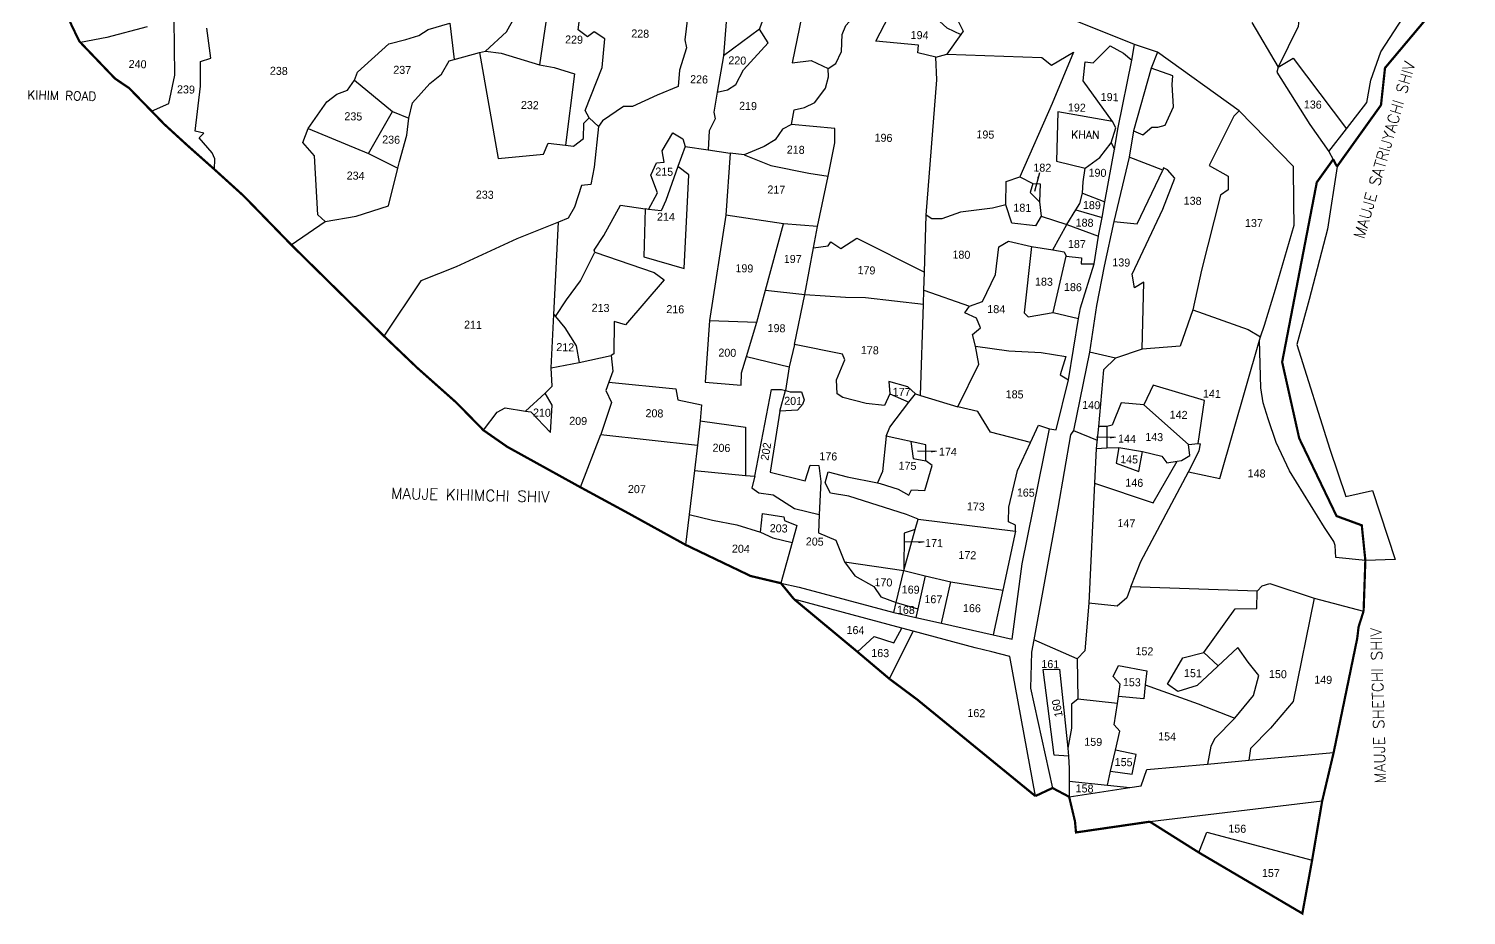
# Model space of a CAD drawing. Header units: metres. Extents: x 275735 to 277151, y 2071709 to 2073657.
# Drawn here: x 275775 to 277099, y 2071709 to 2072525 of the extents above; entities that cross this region are included whole.
import ezdxf
from ezdxf.enums import TextEntityAlignment as Align

# ---------------------------------------------------------------- set-up
doc = ezdxf.new("R2010")
doc.units = ezdxf.units.M
doc.linetypes.add('DASHDOT', pattern=[1, 0.5, -0.25, 0, -0.25])
for name, color, linetype in [('OFF', 1, 'Continuous'), ('POLY_PARCEL', 6, 'Continuous'), ('POLY_ROAD', 30, 'Continuous'), ('POLY_WATER', 4, 'Continuous'), ('SYM_ARROW', 1, 'Continuous'), ('TEXT_MAPIN', 7, 'Continuous'), ('TEXT_MAPOUT', 7, 'Continuous'), ('TEXT_PARCEL', 7, 'Continuous'), ('V_BOUND_LINE', 7, 'Continuous'), ('V_BOUND_STREAM_LINE', 7, 'DASHDOT')]:
    doc.layers.add(name, color=color, linetype=linetype)
doc.styles.get("Standard").update_dxf_attribs({"font": 'simplex.shx'})
doc.styles.add('TEXT_MAP', font='', dxfattribs={"height": 1.8})
doc.styles.get('TEXT_MAP').set_extended_font_data('Kruti Dev 050')
doc.dimstyles.get("Standard").update_dxf_attribs({"dimtxt": 0.18, "dimasz": 0.18, "dimexe": 0.18, "dimexo": 0.0625, "dimgap": 0.09, "dimtad": 0, "dimtih": 1, "dimtoh": 1, "dimdec": 4, "dimzin": 0, "dimdsep": 46, "dimtxsty": 'Standard', "dimcen": 0.09, "dimadec": 0, "dimazin": 0, "dimtfac": 1, "dimtdec": 4, "dimtofl": 0, "dimtmove": 0, "dimatfit": 3, "dimfxl": 1, "dimtolj": 1, "dimtzin": 0, "dimarcsym": 0})

# ---------------------------------------------------------------- blocks, each defined once
blk = doc.blocks.new('TEXTARROW')
blk.add_leader([(0.04, -0.01), (8.68, -0.01)], dimstyle='Standard', override={"dimtxt": 2.5, "dimasz": 2.5, "dimexe": 1.25, "dimexo": 0.625, "dimgap": 0.625, "dimtad": 1, "dimtih": 0, "dimtoh": 0, "dimzin": 8, "dimcen": 2.5, "dimtofl": 1})

msp = doc.modelspace()

# ---------------------------------------------------------------- linework, layer by layer
at = {"layer": 'OFF'}
for points in [[(276972.4, 2072412.3), (276976.4, 2072405)], [(277012.7, 2072100.2), (277033.6, 2072036.5)]]:
    msp.add_lwpolyline(points, dxfattribs=at)
at = {"layer": 'POLY_PARCEL'}
for points in [[(277020.8, 2072691.9), (277014, 2072681.4), (276944.7, 2072533.5), (276944.2, 2072527.5), (276925.6, 2072489.9)], [(276263.5, 2072612.5), (276245.7, 2072492.2)], [(276390.3, 2072594), (276385.7, 2072566.1), (276379.6, 2072515.2), (276380.9, 2072507.6), (276374.5, 2072487.1)], [(276425.8, 2072601.9), (276425.5, 2072585.1), (276418.7, 2072547.3), (276415, 2072500.4)], [(276448.1, 2072524.9), (276466.7, 2072573.7), (276493.7, 2072568.9), (276478.2, 2072493.9), (276495.7, 2072496.1), (276511.5, 2072488.7)], [(276634.5, 2072561.6), (276629.8, 2072534.6), (276635.8, 2072523.1), (276633.5, 2072519.9)], [(276196.1, 2072504.6), (276215.3, 2072522.3), (276222.8, 2072535.7), (276222.5, 2072542.6)], [(276511.5, 2072488.7), (276518.6, 2072493.2), (276523.7, 2072504.2), (276524.2, 2072520.1), (276527.7, 2072528.4), (276540.9, 2072542.7), (276546.2, 2072546.6)], [(276610.7, 2072499.2), (276594, 2072503.2), (276594.5, 2072510.1), (276555.4, 2072513.9), (276567.3, 2072537)], [(276567.3, 2072537), (276584.7, 2072539.3), (276604.4, 2072537), (276610.9, 2072535.1), (276620.6, 2072526.2), (276633.5, 2072519.9)], [(275884.4, 2072527), (275847.5, 2072517.2), (275823.2, 2072512.5)], [(275888.5, 2072449.5), (275904.4, 2072456.4), (275910.1, 2072482.6), (275909.3, 2072534.2)], [(275946.5, 2072395.7), (275946.8, 2072405.4), (275944.3, 2072410.9), (275932.4, 2072424.8), (275936.8, 2072429), (275928.8, 2072431.1), (275933.5, 2072472.4), (275933.6, 2072495), (275943.2, 2072498.1), (275939.4, 2072525.7)], [(276075.5, 2072478), (276078.1, 2072485.3), (276107.1, 2072511.4), (276122.6, 2072515.3), (276134.5, 2072519), (276143.2, 2072524.6), (276163, 2072530.3), (276167, 2072496.9)], [(276291.4, 2072443.2), (276287.6, 2072449.9), (276303.5, 2072489.7), (276305.8, 2072515.9), (276295.9, 2072522.4), (276289.9, 2072517.8), (276281.4, 2072524.3), (276282.2, 2072531.4)], [(276409.4, 2072467), (276418.9, 2072468.9), (276426.4, 2072474.1), (276433.5, 2072487.3), (276456.3, 2072512.3), (276448.1, 2072524.9)], [(276448.1, 2072524.9), (276415, 2072500.4)], [(276633.5, 2072519.9), (276620.7, 2072502)], [(276125.5, 2072442.9), (276128.7, 2072457.2), (276144.7, 2072475), (276155.4, 2072483.5), (276162.5, 2072495.7), (276167, 2072496.9)], [(276167, 2072496.9), (276190.6, 2072503.4)], [(276190.6, 2072503.4), (276196.1, 2072504.6)], [(276190.6, 2072503.4), (276207.7, 2072405.9), (276249.5, 2072409.9), (276253.8, 2072419.9), (276269.6, 2072418)], [(276196.1, 2072504.6), (276210.5, 2072502.8), (276245.7, 2072492.2)], [(276415, 2072500.4), (276409.4, 2072467)], [(276601.7, 2072353.7), (276611.5, 2072478.2), (276610.7, 2072499.2)], [(276610.7, 2072499.2), (276620.7, 2072502)], [(276620.7, 2072502), (276708.2, 2072498.7), (276717, 2072491.7), (276737.3, 2072503.8), (276717.7, 2072456.4), (276688, 2072388.8)], [(276773.3, 2072440), (276746.2, 2072477.4), (276748, 2072494.7), (276755.3, 2072493.9), (276771.2, 2072509.6), (276783.4, 2072502.9), (276790.9, 2072496.2)], [(276925.6, 2072489.9), (276939.6, 2072498.1), (276988.6, 2072433.2)], [(276245.7, 2072492.2), (276259.3, 2072489.7), (276278, 2072483.7), (276269.6, 2072418)], [(276374.5, 2072487.1), (276373.5, 2072472.1), (276354.1, 2072464.2), (276331.2, 2072453.6), (276322.9, 2072453.8), (276303.8, 2072440.5), (276299.9, 2072435.3)], [(276477.8, 2072437.2), (276480.1, 2072450.6), (276489.7, 2072452.8), (276499.2, 2072457.4), (276509.1, 2072470.7), (276511.8, 2072481.1), (276511.5, 2072488.7)], [(276792.6, 2072431.2), (276801.2, 2072427.7), (276809.3, 2072434.7), (276815.1, 2072434.8), (276821.7, 2072436.5), (276829.4, 2072453.3), (276828, 2072474.1), (276828.7, 2072482), (276808.8, 2072489)], [(276032.7, 2072433.4), (276050, 2072458), (276059.2, 2072465.1), (276068.9, 2072468.8), (276075.5, 2072478)], [(276075.5, 2072478), (276110.4, 2072449)], [(276409.4, 2072467), (276406.2, 2072448.4), (276407.4, 2072442.3), (276401.9, 2072431.3), (276401.1, 2072413.9)], [(276088.2, 2072410.5), (276110.4, 2072449)], [(276110.4, 2072449), (276125.5, 2072442.9)], [(276773.3, 2072440), (276722.8, 2072448.9), (276721.7, 2072403.3), (276748, 2072396.9)], [(276889.8, 2072449.8), (276885, 2072444.8), (276862.1, 2072399.3), (276879.8, 2072389.6), (276879.7, 2072377), (276872.6, 2072372), (276855.1, 2072303.1), (276847.3, 2072266.4)], [(276048.4, 2072347.7), (276041.7, 2072353.9), (276038.5, 2072408.4), (276027.8, 2072420.5), (276032.7, 2072433.4)], [(276032.7, 2072433.4), (276088.2, 2072410.5)], [(276115.2, 2072396.8), (276116.7, 2072402.9), (276123.7, 2072427.4), (276125.5, 2072442.9)], [(276299.9, 2072435.3), (276296.1, 2072397.8), (276292.9, 2072381.8), (276284.5, 2072381.1), (276277.8, 2072361.1), (276272.1, 2072350.8), (276263.3, 2072347.2)], [(276269.6, 2072418), (276276.9, 2072417.2), (276286.2, 2072424.2), (276286.5, 2072438.3), (276291.4, 2072443.2)], [(276291.4, 2072443.2), (276299.9, 2072435.3)], [(276477.8, 2072437.2), (276469.3, 2072432.8), (276462.7, 2072423.1), (276452.4, 2072417), (276434.1, 2072409.1)], [(276511.4, 2072389.7), (276517.6, 2072420.1), (276517.6, 2072433.4), (276477.8, 2072437.2)], [(276772, 2072420.2), (276776.3, 2072434.1)], [(276776.3, 2072434.1), (276773.3, 2072440)], [(276346, 2072359), (276354.2, 2072374.2), (276348.2, 2072390.5), (276353.4, 2072401.9), (276360.6, 2072402.3), (276358.5, 2072412.8), (276368.4, 2072429.3), (276377.6, 2072423.9), (276379.7, 2072416.9)], [(276748, 2072396.9), (276761.5, 2072406.6), (276772, 2072420.2)], [(276772, 2072420.2), (276775, 2072414.5)], [(276088.2, 2072410.5), (276115.2, 2072396.8)], [(276379.7, 2072416.9), (276372.9, 2072398.6)], [(276379.7, 2072416.9), (276401.1, 2072413.9)], [(276401.1, 2072413.9), (276421.3, 2072410.8)], [(276421.3, 2072410.8), (276417.1, 2072353.7)], [(276434.1, 2072409.1), (276421.3, 2072410.8)], [(276434.1, 2072409.1), (276458.7, 2072399.5), (276493.5, 2072392.4), (276511.4, 2072389.7)], [(276819.4, 2072395.2), (276788.6, 2072406.9)], [(276048.4, 2072347.7), (276076.8, 2072352.8), (276106.6, 2072362.2), (276115.2, 2072396.8)], [(276343.1, 2072359.4), (276341.8, 2072315.2), (276378.9, 2072304.5), (276383.2, 2072390.8), (276372.9, 2072398.6)], [(276372.9, 2072398.6), (276362.1, 2072367), (276357.8, 2072357.6), (276346, 2072359)], [(276745.5, 2072373.9), (276746.2, 2072384.4), (276748, 2072396.9)], [(276774.3, 2072347.7), (276795.9, 2072345.8), (276819.4, 2072395.2)], [(276800.5, 2072230.2), (276802.1, 2072291.8), (276793.6, 2072286.8), (276791.2, 2072299.3), (276819.7, 2072359.1), (276830.6, 2072387.8), (276824, 2072395.4)], [(276824, 2072395.4), (276820.2, 2072397.1), (276819.4, 2072395.2)], [(276501.6, 2072343.2), (276511.4, 2072389.7)], [(276674.9, 2072363.1), (276675.4, 2072384.6), (276688, 2072388.8)], [(276688, 2072388.8), (276699.9, 2072382.8)], [(276699.9, 2072382.8), (276697.3, 2072374.6), (276706, 2072366)], [(276699.9, 2072382.8), (276706.7, 2072382.4), (276706, 2072366)], [(276706, 2072366), (276707.5, 2072352.8)], [(276739.5, 2072358.7), (276743, 2072364.5), (276745.5, 2072373.9)], [(276745.5, 2072373.9), (276766.3, 2072365.8)], [(276296.6, 2072319.6), (276296, 2072321.5), (276305, 2072334.8), (276320.4, 2072362.8), (276343.1, 2072359.4)], [(276346, 2072359), (276343.1, 2072359.4)], [(276417.1, 2072353.7), (276402.1, 2072256.6)], [(276470.4, 2072345.7), (276417.1, 2072353.7)], [(276600, 2072301.2), (276601.7, 2072353.7)], [(276674.9, 2072363.1), (276662.6, 2072360.1), (276633.2, 2072356.3), (276616, 2072350.4), (276607, 2072350.3), (276601.7, 2072353.7)], [(276707.5, 2072352.8), (276702.2, 2072343.9), (276680.5, 2072346.2), (276674.9, 2072363.1)], [(276707.5, 2072352.8), (276731.3, 2072345.2)], [(276731.3, 2072345.2), (276739.5, 2072358.7)], [(276739.5, 2072358.7), (276763.8, 2072351.4)], [(276017.1, 2072326.4), (276048.4, 2072347.7)], [(276263.3, 2072347.2), (276224.9, 2072331.7), (276169.1, 2072306.2), (276136.3, 2072293.1), (276102.5, 2072242.3)], [(276258.9, 2072262.1), (276263.3, 2072347.2)], [(276453.8, 2072284.7), (276470.4, 2072345.7)], [(276501.6, 2072343.2), (276470.4, 2072345.7)], [(276498, 2072323.7), (276501.6, 2072343.2)], [(276718.4, 2072321.6), (276731.3, 2072345.2)], [(276731.3, 2072345.2), (276760.2, 2072334.4)], [(276498, 2072323.7), (276511.3, 2072325.3), (276513.9, 2072329.2), (276523.1, 2072323), (276537.9, 2072332.6), (276600, 2072301.2)], [(276641.6, 2072269.9), (276653.5, 2072274.2), (276665.6, 2072299.1), (276668.6, 2072324.5), (276677.6, 2072329.7), (276698.7, 2072324.9)], [(276698.7, 2072324.9), (276691.9, 2072263.7), (276695.6, 2072260.1), (276718.5, 2072264.1)], [(276698.7, 2072324.9), (276718.4, 2072321.6)], [(276260.3, 2072260.3), (276270.6, 2072275.7), (276283.4, 2072293.3), (276296.6, 2072319.6)], [(276296.6, 2072319.6), (276351.3, 2072300.7), (276360.4, 2072294.2), (276325, 2072252.8), (276314.4, 2072255.6), (276314, 2072225.9), (276311.7, 2072224.5)], [(276490, 2072280.5), (276498, 2072323.7)], [(276718.4, 2072321.6), (276728.6, 2072319.9), (276730.7, 2072315.9)], [(276718.5, 2072264.1), (276730.7, 2072315.9)], [(276730.7, 2072315.9), (276744.6, 2072314.5), (276744.5, 2072308.8), (276756.4, 2072308.7)], [(276599.5, 2072284.6), (276600, 2072301.2)], [(276445.7, 2072255.1), (276453.8, 2072284.7)], [(276453.8, 2072284.7), (276490, 2072280.5)], [(276480.6, 2072234.6), (276490, 2072280.5)], [(276490, 2072280.5), (276527.5, 2072278.1), (276545.7, 2072277.9), (276599.1, 2072271.8)], [(276596.6, 2072187.7), (276599.1, 2072271.8)], [(276599.1, 2072271.8), (276599.5, 2072284.6)], [(276599.5, 2072284.6), (276641.6, 2072269.9)], [(276256.3, 2072213.1), (276258.9, 2072262.1)], [(276258.9, 2072262.1), (276260.3, 2072260.3)], [(276260.3, 2072260.3), (276268.9, 2072249.8), (276279.5, 2072233.3), (276282.2, 2072218.1)], [(276647.2, 2072232.9), (276644.2, 2072243.8), (276651.6, 2072249.8), (276648.1, 2072258.8), (276637.4, 2072263.6), (276641.6, 2072269.9)], [(276718.5, 2072264.1), (276741.8, 2072258.6)], [(276847.3, 2072266.4), (276835.6, 2072233), (276800.5, 2072230.2)], [(276847.3, 2072266.4), (276898.2, 2072248.3), (276909.6, 2072241.7)], [(276402.1, 2072256.6), (276398.2, 2072199.9), (276431.4, 2072197.1), (276431.6, 2072208.4), (276436.2, 2072223.4)], [(276402.1, 2072256.6), (276445.7, 2072255.1)], [(276436.2, 2072223.4), (276445.7, 2072255.1)], [(276480.6, 2072234.6), (276475.5, 2072214)], [(276568.2, 2072189), (276563.2, 2072178.5), (276546.3, 2072180.1), (276525, 2072185.8), (276519.8, 2072189), (276519, 2072201.9), (276526.9, 2072220.4), (276524.7, 2072225.8), (276480.6, 2072234.6)], [(276630.9, 2072177.2), (276650.3, 2072216.5), (276647.2, 2072232.9)], [(276647.2, 2072232.9), (276677.7, 2072228.7), (276707.4, 2072227.2), (276730.4, 2072223.5), (276724.9, 2072206.7), (276732.7, 2072202)], [(276843.1, 2072117.3), (276872.1, 2072111.3), (276908.7, 2072238.7)], [(276282.2, 2072218.1), (276311.7, 2072224.5)], [(276311.7, 2072224.5), (276313.2, 2072209.9), (276309.6, 2072200)], [(276436.2, 2072223.4), (276475.5, 2072214)], [(276775.9, 2072222), (276752, 2072227.6)], [(276775.9, 2072222), (276765, 2072211.1), (276760.2, 2072159.1)], [(276800.5, 2072230.2), (276775.9, 2072222)], [(276250.9, 2072189.6), (276257.2, 2072196.2), (276256.3, 2072213.1)], [(276256.3, 2072213.1), (276282.2, 2072218.1)], [(276475.5, 2072214), (276472.2, 2072192.1)], [(276309.6, 2072200), (276306.8, 2072192.1), (276312.1, 2072181.2), (276302.1, 2072151.8)], [(276309.6, 2072200), (276371.3, 2072193.6), (276373, 2072183.7), (276394.9, 2072179.1), (276393.5, 2072164.4)], [(276443.8, 2072113.2), (276459.4, 2072193), (276468.6, 2072193.2), (276472.2, 2072192.1)], [(276466.8, 2072173.3), (276472.2, 2072192.1)], [(276472.2, 2072192.1), (276476.6, 2072190.9), (276486.9, 2072191), (276489.3, 2072183.5), (276487.9, 2072179.3), (276483.3, 2072174), (276466.8, 2072173.3)], [(276591.7, 2072189.2), (276584.8, 2072195.5), (276567.3, 2072200.4), (276568.2, 2072189)], [(276852.1, 2072143.3), (276857.9, 2072183.1), (276810.6, 2072197.2), (276802, 2072178.9)], [(276250.9, 2072189.6), (276232.9, 2072173.2)], [(276232.9, 2072173.2), (276237.6, 2072172.7), (276255.8, 2072153.5), (276257.2, 2072178.6), (276250.9, 2072189.6)], [(276564.7, 2072150.1), (276568.2, 2072158.4), (276585.8, 2072181.4)], [(276568.2, 2072189), (276585.8, 2072181.4)], [(276585.8, 2072181.4), (276591.7, 2072189.2)], [(276591.7, 2072189.2), (276596.6, 2072187.7)], [(276596.6, 2072187.7), (276630.9, 2072177.2)], [(276802, 2072178.9), (276781.2, 2072180.9), (276772.9, 2072160.4), (276768, 2072159.1)], [(276194.1, 2072155.6), (276206.8, 2072172.3), (276214, 2072176.4), (276232.9, 2072173.2)], [(276466.8, 2072173.3), (276458.1, 2072117.1), (276490.4, 2072109.1), (276495, 2072123.6), (276502.8, 2072123.1), (276504.7, 2072108.4), (276503.2, 2072078)], [(276697.7, 2072144.4), (276660.9, 2072153.8), (276649.3, 2072172.8), (276630.9, 2072177.2)], [(276843.1, 2072142.6), (276802, 2072178.9)], [(276393.5, 2072164.4), (276391.3, 2072142)], [(276393.5, 2072164.4), (276435.4, 2072158.3), (276435.4, 2072114)], [(276697.7, 2072144.4), (276705.1, 2072160.4), (276715.3, 2072156.9)], [(276737.4, 2072155.4), (276759, 2072146.5)], [(276760.2, 2072159.1), (276758.3, 2072138.9)], [(276768, 2072159.1), (276760.2, 2072159.1)], [(276768, 2072159.1), (276767.9, 2072139.3)], [(276283.4, 2072103.1), (276302.1, 2072151.8)], [(276302.1, 2072151.8), (276391.3, 2072142)], [(276391.3, 2072142), (276388.5, 2072118.6)], [(276564.7, 2072150.1), (276561.6, 2072117.7), (276556.8, 2072107.2)], [(276556.8, 2072107.2), (276559.4, 2072106.6), (276575.8, 2072101.3), (276585.6, 2072095.7), (276588.1, 2072100.8), (276600.5, 2072100), (276607.2, 2072123.2), (276601.4, 2072127.4), (276601.3, 2072142.2), (276564.7, 2072150.1)], [(276587.6, 2072145.1), (276589.8, 2072129.7), (276601.4, 2072127.4)], [(276683.8, 2072062.8), (276683.9, 2072068.1), (276677.5, 2072071.4), (276677.8, 2072084.8), (276685.9, 2072118.7), (276697.7, 2072144.4)], [(276758.3, 2072138.9), (276767.9, 2072139.3)], [(276767.9, 2072139.3), (276778.9, 2072139.8)], [(276778.9, 2072139.8), (276776.7, 2072125.4), (276797.6, 2072117.7), (276800.8, 2072136.1)], [(276778.9, 2072139.8), (276800.8, 2072136.1)], [(276832.9, 2072127), (276836.8, 2072127.9), (276844.5, 2072132.3), (276843.1, 2072142.6)], [(276843.1, 2072142.6), (276852.1, 2072143.3)], [(276843.1, 2072117.3), (276853, 2072136.6), (276854.1, 2072143.1)], [(276852.1, 2072143.3), (276854.1, 2072143.1)], [(276758.3, 2072138.9), (276756.5, 2072106.9)], [(276756.5, 2072106.9), (276810.5, 2072088.9), (276832.9, 2072127)], [(276800.8, 2072136.1), (276818.7, 2072131.6), (276823.2, 2072125.5), (276832.9, 2072127)], [(276388.5, 2072118.6), (276383.6, 2072078.1)], [(276388.5, 2072118.6), (276435.4, 2072114)], [(276435.4, 2072114), (276443.8, 2072113.2)], [(276443.8, 2072113.2), (276441.2, 2072102.6), (276447.6, 2072098), (276460.7, 2072096), (276480.4, 2072083.6), (276503.2, 2072078)], [(276594.2, 2072073.8), (276583.5, 2072078.1), (276530.6, 2072094.8), (276513.5, 2072097.8), (276508.8, 2072107.3), (276511.4, 2072117.2), (276528.9, 2072112.8), (276556.8, 2072107.2)], [(276790, 2072011.3), (276799.2, 2072034.8), (276843.1, 2072117.3)], [(276756.5, 2072106.9), (276751.5, 2071996.4)], [(276383.6, 2072078.1), (276380.2, 2072050.1)], [(276383.6, 2072078.1), (276405, 2072072.8), (276427.4, 2072068.5), (276449.1, 2072061.7)], [(276449.1, 2072061.7), (276451, 2072079.1), (276470.5, 2072076), (276471.2, 2072072.4), (276482.6, 2072067.9), (276478.2, 2072052.3)], [(276503.2, 2072078), (276502.6, 2072061.3), (276518.6, 2072054.3), (276526.6, 2072034.4)], [(276591.6, 2072064.2), (276594.2, 2072073.8)], [(276594.2, 2072073.8), (276683.8, 2072062.8)], [(276449.1, 2072061.7), (276460.4, 2072056.6), (276478.2, 2072052.3)], [(276591.6, 2072064.2), (276581.3, 2072060.7), (276581.2, 2072026.4)], [(276581.2, 2072026.4), (276591.6, 2072064.2)], [(276683.8, 2072062.8), (276672.2, 2072008.3)], [(276478.2, 2072052.3), (276467.9, 2072014.8)], [(276526.6, 2072034.4), (276581.2, 2072026.4)], [(276526.6, 2072034.4), (276536.1, 2072021.5), (276553.4, 2072011.8), (276559.8, 2072002.2), (276574.1, 2071997.1)], [(276574.1, 2071997.1), (276581.2, 2072026.4)], [(276581.2, 2072026.4), (276600.7, 2072021.7)], [(276600.7, 2072021.7), (276593.9, 2071991.3)], [(276600.7, 2072021.7), (276624.4, 2072016)], [(276615.8, 2071978), (276624.4, 2072016)], [(276624.4, 2072016), (276672.2, 2072008.3)], [(276672.2, 2072008.3), (276663.3, 2071967.3)], [(276790, 2072011.3), (276786.4, 2072001.3), (276777.4, 2071993.6), (276751.5, 2071996.4)], [(276906.3, 2072007.5), (276790, 2072011.3)], [(276885.7, 2071890.6), (276902.9, 2071911.4), (276907.8, 2071929.8), (276898, 2071942.2), (276888.5, 2071955.5), (276851.3, 2071920.6), (276833.3, 2071915.1), (276824, 2071921.9), (276837.9, 2071946.2), (276857.4, 2071950.9), (276886, 2071991.3), (276906, 2071991.4), (276906.3, 2072007.5)], [(276906.3, 2072007.5), (276910.9, 2072012.4), (276918.1, 2072014.6), (276959, 2072001)], [(276571.8, 2071987.8), (276574.1, 2071997.1)], [(276574.1, 2071997.1), (276593.9, 2071991.3)], [(276751.5, 2071996.4), (276747.7, 2071952.5), (276740.7, 2071945)], [(276959, 2072001), (276939.5, 2071905.8), (276918.7, 2071881.2), (276900.4, 2071862.6), (276898.8, 2071851.7)], [(276959, 2072001), (277004.4, 2071989.1)], [(276593.9, 2071991.3), (276592.1, 2071983.2)], [(276538.4, 2071951.6), (276553.8, 2071965.8), (276571.9, 2071959.9), (276579.4, 2071973.4)], [(276568, 2071926.6), (276589.7, 2071970.7)], [(276740.7, 2071945), (276700.8, 2071962.5)], [(276740.7, 2071945), (276741.3, 2071908)], [(276870.4, 2071938.6), (276857.4, 2071950.9)], [(276732.7, 2071855.5), (276719.6, 2071856.6), (276709.5, 2071935.4), (276724.4, 2071935.6), (276732.2, 2071862.8)], [(276778.7, 2071910.5), (276780.4, 2071921.9), (276773.7, 2071928.9), (276778.7, 2071938.9), (276804.8, 2071934.1), (276803.4, 2071921.1)], [(276803.4, 2071921.1), (276802.1, 2071908.3), (276778.7, 2071910.5)], [(276803.4, 2071921.1), (276852.1, 2071903.8), (276885.7, 2071890.6)], [(276741.3, 2071908), (276735.6, 2071903.5), (276735.6, 2071881.2), (276732.2, 2071862.8)], [(276777.7, 2071904), (276741.3, 2071908)], [(276776, 2071861), (276780, 2071878.4), (276774.7, 2071884.5), (276777.7, 2071904)], [(276777.7, 2071904), (276778.7, 2071910.5)], [(276885.7, 2071890.6), (276867.4, 2071871.9), (276863.7, 2071864.6), (276860.7, 2071848.2)], [(276732.2, 2071862.8), (276732.7, 2071855.5)], [(276732.7, 2071855.5), (276733.3, 2071844.1), (276733.3, 2071832.4)], [(276771.5, 2071841.7), (276791.3, 2071838.9), (276795, 2071857.2), (276776, 2071861)], [(276771.5, 2071841.7), (276776, 2071861)], [(276768.5, 2071828.8), (276771.5, 2071841.7)], [(276733.3, 2071832.4), (276733.3, 2071818.1)], [(276733.3, 2071832.4), (276768.5, 2071828.8)], [(276768.5, 2071828.8), (276789.1, 2071826.7)], [(276852.7, 2071766.8), (276860.2, 2071785.4), (276957, 2071759.8)]]:
    msp.add_lwpolyline(points, dxfattribs=at)
at = {"layer": 'POLY_ROAD'}
for points in [[(276988.6, 2072433.2), (277007.4, 2072457.4), (277011, 2072478), (277020.1, 2072503.9), (277040.8, 2072535.5), (277078.5, 2072613.1), (277078, 2072631.8), (277098.9, 2072669.6)], [(276790.9, 2072496.2), (276793.4, 2072510.9)], [(276814.5, 2072503.6), (276808.8, 2072489)], [(276775, 2072414.5), (276778.3, 2072434.3), (276790.9, 2072496.2)], [(276808.8, 2072489), (276792.6, 2072431.2)], [(276792.6, 2072431.2), (276788.6, 2072406.9)], [(276972.4, 2072412.3), (276988.6, 2072433.2)], [(276766.3, 2072365.8), (276775, 2072414.5)], [(276788.6, 2072406.9), (276774.3, 2072347.7)], [(276763.8, 2072351.4), (276766.3, 2072365.8)], [(276760.2, 2072334.4), (276760.5, 2072336.2), (276763.8, 2072351.4)], [(276774.3, 2072347.7), (276765.6, 2072306.6), (276758.4, 2072270.4), (276752, 2072227.6)], [(276756.4, 2072308.7), (276760.2, 2072334.4)], [(276741.8, 2072258.6), (276743.7, 2072268.4), (276756.4, 2072308.7)], [(276732.7, 2072202), (276741.8, 2072258.6)], [(276752, 2072227.6), (276737.4, 2072155.4), (276734.7, 2072151.5), (276722.8, 2072083.9), (276700.8, 2071962.5)], [(276715.3, 2072156.9), (276721.3, 2072155.9), (276732.7, 2072202)], [(276663.3, 2071967.3), (276680.7, 2071963.4), (276690, 2072032.6), (276715.3, 2072156.9)], [(276467.9, 2072014.8), (276484.9, 2072011), (276571.8, 2071987.8)], [(276579.4, 2071973.4), (276479.9, 2072000.2)], [(276571.8, 2071987.8), (276592.1, 2071983.2)], [(276592.1, 2071983.2), (276615.8, 2071978)], [(276589.7, 2071970.7), (276579.4, 2071973.4)], [(276702.2, 2071818.8), (276678.7, 2071947.3), (276662.1, 2071951.5), (276646.7, 2071955.3), (276589.7, 2071970.7)], [(276615.8, 2071978), (276663.3, 2071967.3)], [(276700.8, 2071962.5), (276698.5, 2071951.2), (276697.8, 2071918), (276718, 2071826.2)], [(276789.1, 2071826.7), (276799.7, 2071828.3), (276804.9, 2071843.1), (276860.7, 2071848.2)], [(276860.7, 2071848.2), (276898.8, 2071851.7)], [(276898.8, 2071851.7), (276976.8, 2071858.8)], [(276733.3, 2071818.1), (276789.1, 2071826.7)], [(276966.2, 2071814), (276807.6, 2071795.2), (276807.6, 2071795.2)]]:
    msp.add_lwpolyline(points, dxfattribs=at)
at = {"layer": 'POLY_WATER'}
for points in [[(276793.4, 2072510.9), (276719.3, 2072540.4), (276671.1, 2072550.5), (276634.5, 2072561.6)], [(276901.5, 2072531.1), (276925.6, 2072489.9)], [(276814.5, 2072503.6), (276793.4, 2072510.9)], [(276889.8, 2072449.8), (276814.5, 2072503.6)], [(276925.6, 2072489.9), (276924.4, 2072485.3), (276954.9, 2072437.2), (276972.4, 2072412.3)], [(276909.6, 2072241.7), (276913.1, 2072252.5), (276923.3, 2072285.5), (276940.6, 2072344.3), (276940.1, 2072364.3), (276940, 2072398.6), (276889.8, 2072449.8)], [(276979.9, 2072398.4), (276971.2, 2072340.8), (276954.3, 2072275.9), (276942.8, 2072234.7), (276973.2, 2072138.3), (276987.9, 2072094.6), (277012.7, 2072100.2)], [(276908.7, 2072238.7), (276909.6, 2072241.7)], [(277006, 2072035.8), (276978.7, 2072038.3), (276978.1, 2072049.4), (276977, 2072053.3), (276968.5, 2072066), (276936.2, 2072118.3), (276923.9, 2072144.3), (276916.6, 2072166.1), (276911.9, 2072180.9), (276909.9, 2072194.7), (276908.7, 2072238.7)], [(277033.6, 2072036.5), (277006, 2072035.8)]]:
    msp.add_lwpolyline(points, dxfattribs=at)
at = {"layer": 'V_BOUND_LINE', "const_width": 2.05}
for points in [[(275823.2, 2072512.5), (275822, 2072513.8), (275815, 2072528.3), (275796.1, 2072571.8), (275796.2, 2072574.9)], [(277075.2, 2072550), (277024.1, 2072489.2), (277020.4, 2072455), (276979.9, 2072398.4)], [(275888.5, 2072449.5), (275867.7, 2072470.8), (275855, 2072479.3), (275823.2, 2072512.5)], [(275946.5, 2072395.7), (275921.6, 2072417.8), (275900.1, 2072437.5), (275888.5, 2072449.5)], [(276017.1, 2072326.4), (275973.4, 2072371.3), (275946.5, 2072395.7)], [(276102.5, 2072242.3), (276017.1, 2072326.4)], [(276194.1, 2072155.6), (276169.1, 2072181.1), (276133.2, 2072213), (276102.5, 2072242.3)], [(276283.4, 2072103.1), (276216.1, 2072140.3), (276194.1, 2072155.6)], [(276380.2, 2072050.1), (276327.3, 2072079.3), (276283.4, 2072103.1)], [(276467.9, 2072014.8), (276440.1, 2072021.4), (276380.2, 2072050.1)], [(277006, 2072035.8), (277004.4, 2071989.1)], [(276479.9, 2072000.2), (276467.9, 2072014.8)], [(276538.4, 2071951.6), (276479.9, 2072000.2)], [(277004.4, 2071989.1), (276999.8, 2071974.7), (276998.5, 2071963.9), (276976.8, 2071858.8)], [(276568, 2071926.6), (276538.4, 2071951.6)], [(276702.2, 2071818.8), (276593.5, 2071907.6), (276568, 2071926.6)], [(276976.8, 2071858.8), (276966.2, 2071814)], [(276702.2, 2071818.8), (276718, 2071826.2)], [(276718, 2071826.2), (276733.3, 2071818.1)], [(276807.6, 2071795.2), (276739.6, 2071785.3), (276738.7, 2071795.4), (276733.3, 2071818.1)], [(276966.2, 2071814), (276957, 2071759.8)], [(276852.7, 2071766.8), (276807.6, 2071795.2)], [(276957, 2071759.8), (276948, 2071710.7), (276852.7, 2071766.8)]]:
    msp.add_lwpolyline(points, dxfattribs=at)
at = {"layer": 'V_BOUND_STREAM_LINE', "ltscale": 10, "const_width": 2.05, "flags": 128}
for points in [[(276976.4, 2072405), (276961.3, 2072383.9), (276929.4, 2072218.4), (276945.1, 2072148.2), (276979.5, 2072076.6), (277002.7, 2072068.1), (277006, 2072035.8)], [(276979.9, 2072398.4), (276976.4, 2072405)]]:
    msp.add_lwpolyline(points, dxfattribs=at)

# ---------------------------------------------------------------- block references
at = {"layer": 'SYM_ARROW'}
for p, xscale, yscale, zscale, rotation in [((276705.9, 2072392.6), 2.046855973522787, 2.046855973522787, 2.046855973522787, 255.6778073135007), ((276776.2, 2072148.8), 2.046855973522788, 2.046855973522788, 2.046855973522788, 178.6797227263676), ((276611.3, 2072135.9), 2.046855973522788, 2.046855973522788, 2.046855973522788, 178.6797227263676), ((276599.8, 2072052.4), 2.046855973522788, 2.046855973522788, 2.046855973522788, 178.6797227263676)]:
    msp.add_blockref('TEXTARROW', p, dxfattribs=dict(at, xscale=xscale, yscale=yscale, zscale=zscale, rotation=rotation))

# ---------------------------------------------------------------- texts
at = {"layer": 'TEXT_MAPIN'}
msp.add_text('KHAN', height=7.37, rotation=358.6797, dxfattribs=at).set_placement((276735, 2072424.4))
at = {"layer": 'TEXT_MAPOUT'}
for s, height, rotation, p in [('MAUJE SATRIJYACHI SHIV', 10.234, 73.7438, (277004.8, 2072331.2)), ('KIHIM ROAD', 8.19, 358.6797, (275774.1, 2072460.4)), ('MAUJE KIHIMCHI SHIV', 10.234, 358.6797, (276108.9, 2072092.5)), ('MAUJE SHETCHI SHIV', 10.234, 91.6184, (277024.9, 2071830.3))]:
    msp.add_text(s, height=height, rotation=rotation, dxfattribs=at).set_placement(p)
at = {"layer": 'TEXT_PARCEL', "style": 'TEXT_MAP'}
for s, rotation, p in [('228', 358.6797, (276338.4, 2072520.8)), ('194', 358.6797, (276595.6, 2072519.4)), ('229', 358.6797, (276277.5, 2072515.3)), ('240', 358.6797, (275875.7, 2072492.7)), ('220', 358.6797, (276427.8, 2072496.1)), ('238', 358.6797, (276005.7, 2072486.5)), ('237', 358.6797, (276119.3, 2072487.4)), ('239', 358.6797, (275920.2, 2072469.4)), ('226', 358.6797, (276392.6, 2072478.7)), ('232', 358.6797, (276236.8, 2072455)), ('219', 358.6797, (276437.7, 2072454.2)), ('191', 358.6797, (276770.6, 2072462.4)), ('136', 358.6797, (276957.6, 2072455.5)), ('235', 358.6797, (276074.3, 2072444.6)), ('192', 358.6797, (276740.4, 2072452.7)), ('195', 358.6797, (276656.2, 2072427.9)), ('236', 358.6797, (276109.1, 2072423.2)), ('218', 358.6797, (276481.6, 2072413.9)), ('196', 358.6797, (276562.4, 2072424.9)), ('234', 358.6797, (276076.4, 2072390)), ('215', 358.6797, (276360.5, 2072393.7)), ('182', 358.6797, (276708.6, 2072397.4)), ('190', 358.6797, (276759.4, 2072392.7)), ('217', 358.6797, (276463.7, 2072377.2)), ('233', 358.6797, (276195.3, 2072372.5)), ('181', 358.6797, (276690.2, 2072360.5)), ('189', 358.6797, (276754.2, 2072362.9)), ('138', 358.6797, (276847, 2072366.9)), ('214', 358.6797, (276362.1, 2072352.2)), ('188', 358.6797, (276747.5, 2072346.7)), ('137', 358.6797, (276903.4, 2072346.4)), ('187', 358.6797, (276740.4, 2072327.1)), ('197', 358.6797, (276478.8, 2072313.3)), ('180', 358.6797, (276634.1, 2072317.3)), ('139', 358.6797, (276781.3, 2072310.1)), ('199', 358.6797, (276434.3, 2072304.7)), ('179', 358.6797, (276546.7, 2072302.9)), ('183', 358.6797, (276710.1, 2072292.4)), ('186', 358.6797, (276736.8, 2072287.4)), ('213', 358.6797, (276301.9, 2072268.3)), ('216', 358.6797, (276370.7, 2072267)), ('184', 358.6797, (276666.2, 2072267.1)), ('211', 358.6797, (276184.5, 2072252.8)), ('198', 358.6797, (276463.9, 2072249.6)), ('212', 358.6797, (276269.4, 2072232.1)), ('178', 358.6797, (276549.8, 2072229.3)), ('200', 358.6797, (276418.6, 2072227)), ('177', 358.6797, (276579.1, 2072190.9)), ('185', 358.6797, (276683.1, 2072188.7)), ('141', 358.6797, (276864.7, 2072189.2)), ('201', 358.6797, (276479.2, 2072182.6)), ('140', 358.6797, (276753.5, 2072178.8)), ('210', 358.6797, (276247.9, 2072171.8)), ('209', 358.6797, (276281.3, 2072164.2)), ('208', 358.6797, (276351.5, 2072171.2)), ('142', 358.6797, (276834.1, 2072169.9)), ('143', 358.6797, (276811.6, 2072149.4)), ('206', 358.6797, (276413.2, 2072139.4)), ('202', 80.545, (276454.1, 2072136.1)), ('174', 358.6797, (276621.7, 2072135.8)), ('144', 358.6797, (276786.6, 2072147.8)), ('176', 358.6797, (276511.6, 2072131.6)), ('175', 358.6797, (276584.5, 2072122.8)), ('145', 358.6797, (276788.5, 2072128.8)), ('148', 358.6797, (276905.9, 2072115.9)), ('207', 358.6797, (276335.3, 2072101.4)), ('165', 358.6797, (276693.4, 2072098.2)), ('146', 358.6797, (276793.3, 2072107.3)), ('173', 358.6797, (276647.4, 2072085.4)), ('147', 358.6797, (276786, 2072070)), ('203', 358.6797, (276465.9, 2072065.3)), ('204', 358.6797, (276431.1, 2072046.5)), ('205', 358.6797, (276499.1, 2072053.1)), ('171', 358.6797, (276608.9, 2072051.8)), ('172', 358.6797, (276639.6, 2072040.7)), ('170', 358.6797, (276562.3, 2072015.6)), ('169', 358.6797, (276587.4, 2072008.9)), ('168', 358.6797, (276583, 2071990.2)), ('167', 358.6797, (276608.3, 2072000)), ('166', 358.6797, (276643.8, 2071991.8)), ('164', 358.6797, (276536.6, 2071971.6)), ('163', 358.6797, (276559.4, 2071950.5)), ('152', 358.6797, (276802.6, 2071952.1)), ('161', 358.6797, (276716, 2071940.3)), ('151', 358.6797, (276847.3, 2071931.9)), ('150', 358.6797, (276925.5, 2071931.1)), ('149', 358.6797, (276967.2, 2071925.9)), ('153', 358.6797, (276791, 2071923.6)), ('160', 100.6626, (276722.3, 2071899.7)), ('162', 358.6797, (276647.9, 2071895.2)), ('154', 358.6797, (276823.5, 2071873.6)), ('159', 358.6797, (276755.5, 2071868.7)), ('155', 358.6797, (276783.5, 2071850)), ('158', 358.6797, (276747.5, 2071825.8)), ('156', 358.6797, (276888.1, 2071788.8)), ('157', 358.6797, (276919, 2071747.9))]:
    msp.add_text(s, height=7.37, rotation=rotation, dxfattribs=at).set_placement(p, align=Align.MIDDLE)

doc.saveas('drawing.dxf')
